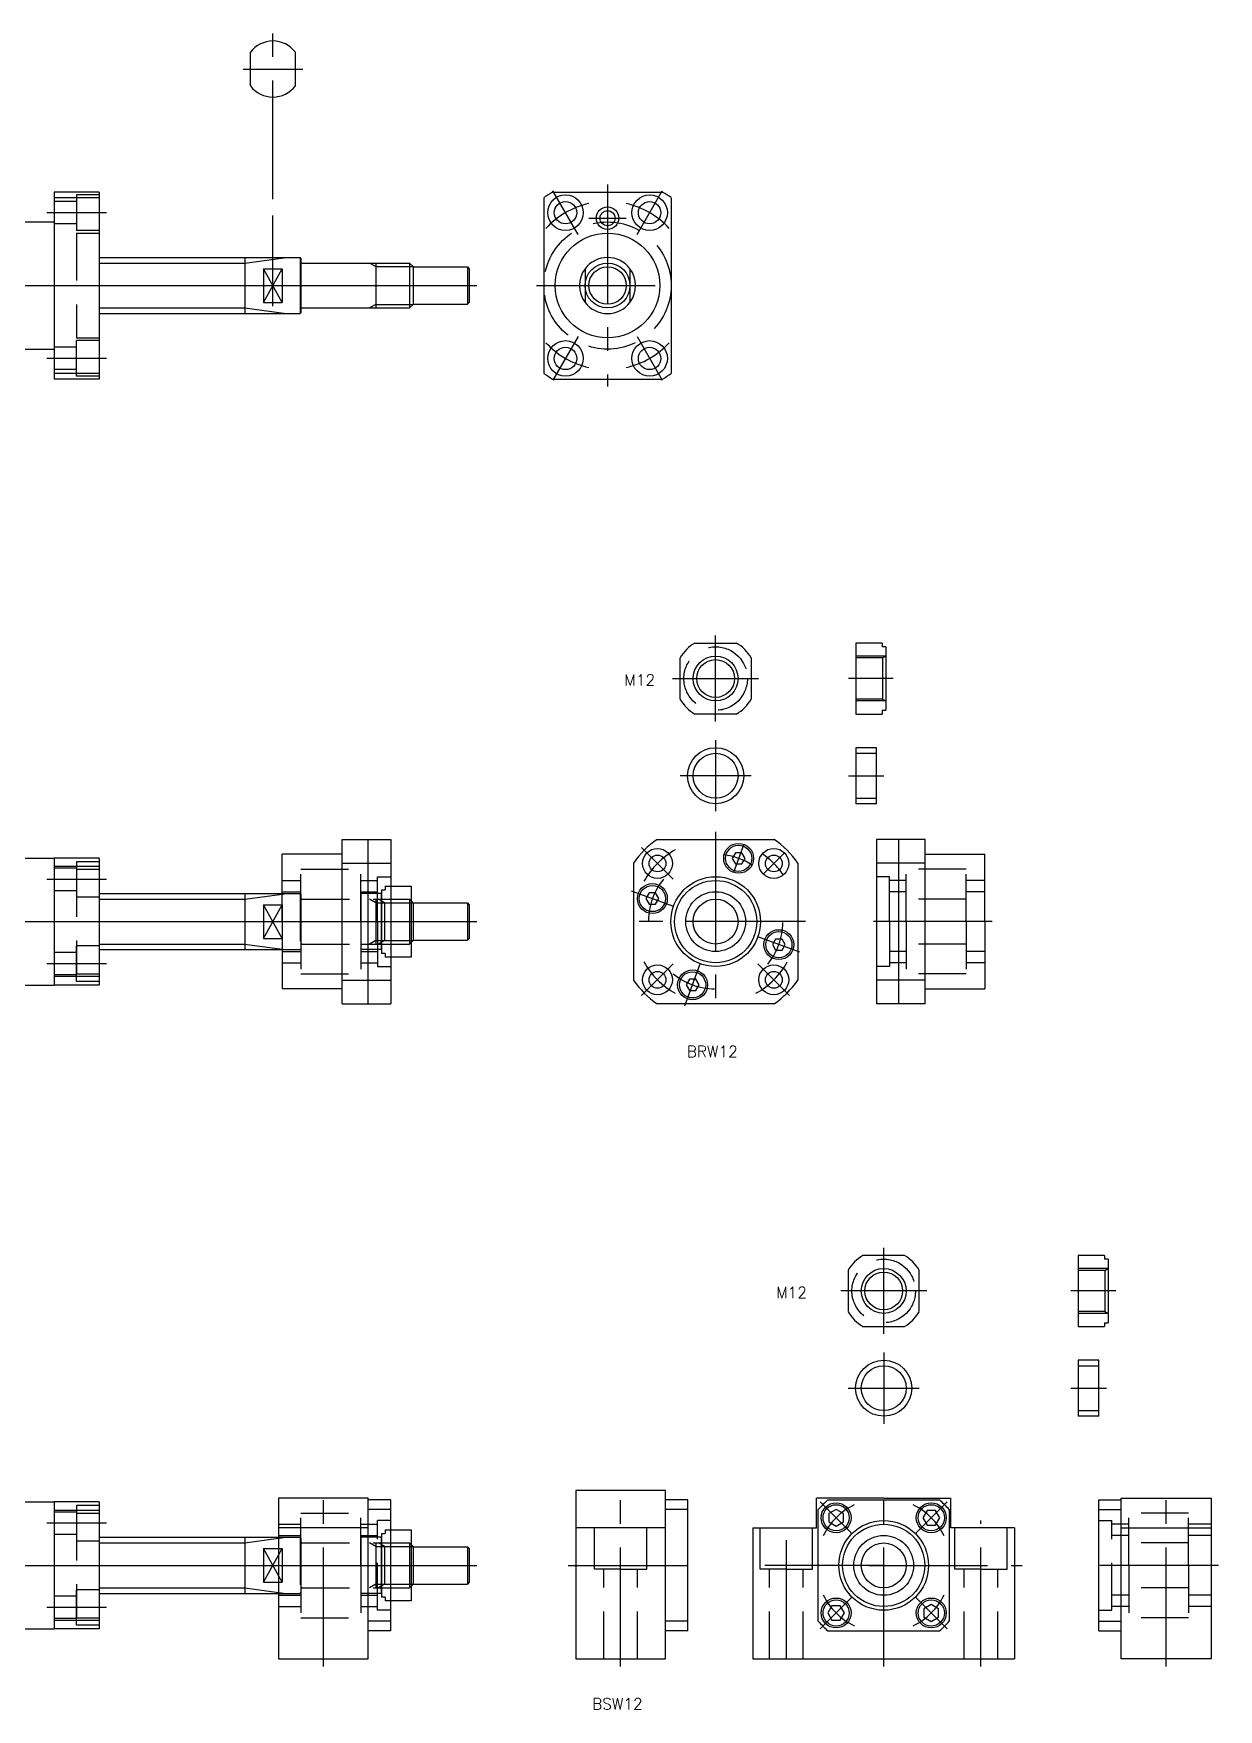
# Model space of a CAD drawing. Extents: x -94 to 540, y -53 to 410.
# Drawn here: x 222.9 to 539.9, y -38.5 to 409.6 of the extents above; entities that cross this region are included whole.
import ezdxf

# ---------------------------------------------------------------- set-up
doc = ezdxf.new("R2010")
doc.units = 0
doc.linetypes.add('CENTER', pattern=[50.8, 31.75, -6.35, 6.35, -6.35])
doc.linetypes.add('DASHED', pattern=[19.05, 12.7, -6.35])
doc.layers.get('0').update_dxf_attribs({"linetype": 'CONTINUOUS'})
doc.layers.add('CENTER', color=1, linetype='CENTER')
doc.styles.get("Standard").update_dxf_attribs({"font": 'txt.shx', "height": 3, "bigfont": 'bigfont.shx'})

msp = doc.modelspace()

# ---------------------------------------------------------------- linework, layer by layer
at = {"color": 7, "linetype": 'CONTINUOUS'}
for p, q in [((280.96, 395.62), (280.96, 404.62)), ((292.96, 395.62), (292.96, 404.62)), ((228.46, 367.23), (228.46, 317.23)), ((240.46, 367.23), (228.46, 367.23)), ((240.46, 365.72), (228.46, 365.72)), ((240.46, 367.23), (240.46, 317.23)), ((359.46, 365.72), (359.46, 318.73)), ((361.77, 367.23), (391.16, 367.23)), ((393.46, 365.72), (393.46, 318.73)), ((188.96, 359.23), (228.46, 359.23)), ((240.46, 349.73), (294.26, 349.73)), ((279.46, 349.73), (279.46, 334.73)), ((294.26, 349.73), (294.26, 334.73)), ((294.26, 349.73), (294.46, 349.53)), ((284.46, 346.73), (284.46, 337.73)), ((284.46, 346.73), (289.46, 346.73)), ((289.46, 346.73), (289.46, 337.73)), ((294.46, 349.53), (294.46, 334.93)), ((294.76, 348.23), (323.52, 348.23)), ((314.46, 348.23), (314.46, 336.23)), ((324.46, 347.28), (323.52, 348.23)), ((323.52, 348.23), (323.52, 336.23)), ((324.46, 347.28), (324.46, 337.17)), ((324.46, 347.23), (338.96, 347.23)), ((338.96, 347.23), (338.96, 337.23)), ((338.96, 347.23), (339.46, 346.73)), ((339.46, 346.73), (339.46, 337.73)), ((370.46, 346.73), (370.46, 337.73)), ((382.46, 346.73), (382.46, 337.73)), ((284.46, 337.73), (289.46, 337.73)), ((294.76, 336.23), (323.52, 336.23)), ((324.46, 337.17), (323.52, 336.23)), ((324.46, 337.23), (338.96, 337.23)), ((339.46, 337.73), (338.96, 337.23)), ((240.46, 334.73), (294.26, 334.73)), ((294.26, 334.73), (294.46, 334.93)), ((188.96, 325.23), (228.46, 325.23)), ((240.46, 318.73), (228.46, 318.73)), ((240.46, 317.23), (228.46, 317.23)), ((361.77, 317.23), (391.16, 317.23)), ((399.82, 246.64), (410.91, 246.64)), ((442.87, 246.64), (442.87, 227.64)), ((449.87, 246.64), (442.87, 246.64)), ((449.87, 246.64), (449.87, 245.64)), ((395.87, 231.6), (395.87, 242.69)), ((414.87, 242.69), (414.87, 231.6)), ((450.87, 245.64), (449.87, 245.64)), ((450.87, 245.64), (450.87, 228.64)), ((449.87, 228.64), (449.87, 227.64)), ((449.87, 228.64), (450.87, 228.64)), ((410.91, 227.64), (399.82, 227.64)), ((405.37, 227.64), (405.37, 227.64)), ((408.14, 227.64), (408.14, 227.64)), ((442.87, 227.64), (449.87, 227.64)), ((442.87, 218.64), (442.87, 203.64)), ((448.37, 218.64), (442.87, 218.64)), ((448.37, 203.64), (448.37, 218.64)), ((448.37, 203.64), (442.87, 203.64)), ((305.46, 150.14), (305.46, 194.14)), ((305.46, 194.14), (318.46, 194.14)), ((312.46, 150.14), (312.46, 194.14)), ((318.46, 194.14), (318.46, 150.14)), ((389.72, 194.14), (421.02, 194.14)), ((448.37, 194.14), (448.37, 150.14)), ((461.37, 194.14), (448.37, 194.14)), ((454.37, 150.14), (454.37, 194.14)), ((461.37, 150.14), (461.37, 194.14)), ((188.96, 189.14), (228.46, 189.14)), ((228.46, 189.14), (228.46, 155.14)), ((240.46, 189.14), (228.46, 189.14)), ((240.46, 189.14), (240.46, 155.14)), ((289.46, 172.14), (289.46, 190.14)), ((305.46, 190.14), (289.46, 190.14)), ((461.37, 190.14), (477.37, 190.14)), ((477.37, 172.14), (477.37, 190.14)), ((240.46, 186.84), (228.46, 186.84)), ((305.46, 187.79), (318.46, 187.79)), ((383.37, 187.79), (383.37, 156.49)), ((427.37, 187.79), (427.37, 156.49)), ((461.37, 187.79), (448.37, 187.79)), ((240.46, 179.64), (289.46, 179.64)), ((279.46, 179.64), (279.46, 164.64)), ((310.46, 179.64), (310.46, 164.64)), ((315.96, 179.64), (310.46, 179.64)), ((315.96, 180.64), (315.96, 163.64)), ((315.96, 180.64), (316.96, 180.64)), ((315.96, 164.64), (315.96, 179.64)), ((316.96, 181.64), (323.96, 181.64)), ((316.96, 181.64), (316.96, 180.64)), ((323.96, 181.64), (323.96, 162.64)), ((284.46, 176.64), (284.46, 167.64)), ((284.46, 176.64), (289.46, 176.64)), ((289.46, 176.64), (289.46, 167.64)), ((323.96, 178.14), (323.96, 166.14)), ((324.46, 177.19), (323.96, 177.69)), ((324.46, 177.19), (324.46, 167.09)), ((324.46, 177.14), (338.96, 177.14)), ((338.96, 177.14), (338.96, 167.14)), ((338.96, 177.14), (339.46, 176.64)), ((339.46, 176.64), (339.46, 167.64)), ((289.46, 172.14), (289.46, 154.14)), ((477.37, 172.14), (477.37, 154.14)), ((284.46, 167.64), (289.46, 167.64)), ((324.46, 167.09), (323.96, 166.59)), ((324.46, 167.14), (338.96, 167.14)), ((339.46, 167.64), (338.96, 167.14)), ((240.46, 164.64), (289.46, 164.64)), ((315.96, 164.64), (310.46, 164.64)), ((316.96, 163.64), (315.96, 163.64)), ((316.96, 163.64), (316.96, 162.64)), ((323.96, 162.64), (316.96, 162.64)), ((240.46, 157.44), (228.46, 157.44)), ((188.96, 155.14), (228.46, 155.14)), ((240.46, 155.14), (228.46, 155.14)), ((305.46, 154.14), (289.46, 154.14)), ((305.46, 156.49), (318.46, 156.49)), ((461.37, 156.49), (448.37, 156.49)), ((461.37, 154.14), (477.37, 154.14)), ((305.46, 150.14), (318.46, 150.14)), ((421.02, 150.14), (389.72, 150.14)), ((461.37, 150.14), (448.37, 150.14)), ((455.87, 82.88), (444.78, 82.88)), ((502.37, 82.88), (502.37, 63.88)), ((509.37, 82.88), (502.37, 82.88)), ((509.37, 82.88), (509.37, 81.88)), ((510.37, 81.88), (509.37, 81.88)), ((510.37, 81.88), (510.37, 64.88)), ((440.82, 78.93), (440.82, 67.84)), ((459.82, 67.84), (459.82, 78.93)), ((444.78, 63.88), (455.87, 63.88)), ((447.55, 63.88), (447.55, 63.88)), ((450.32, 63.88), (450.32, 63.88)), ((502.37, 63.88), (509.37, 63.88)), ((509.37, 64.88), (510.37, 64.88)), ((509.37, 64.88), (509.37, 63.88)), ((502.37, 54.88), (502.37, 39.88)), ((507.87, 54.88), (502.37, 54.88)), ((507.87, 39.88), (507.87, 54.88)), ((507.87, 39.88), (502.37, 39.88)), ((288.46, 18), (288.46, -25)), ((312.46, 18), (288.46, 18)), ((312.46, -15.05), (312.46, 18)), ((367.96, 20), (367.96, -25)), ((391.96, 20), (367.96, 20)), ((391.96, 19.05), (391.96, 20)), ((391.96, -15.05), (391.96, 19.05)), ((450.32, 18), (432.32, 18)), ((432.32, 10), (432.32, 18)), ((450.32, 18), (468.32, 18)), ((468.32, 10), (468.32, 18)), ((513.87, -15.05), (513.87, 18)), ((513.87, 18), (537.87, 18)), ((537.87, 18), (537.87, -25)), ((188.96, 17), (228.46, 17)), ((240.46, 17), (228.46, 17)), ((228.46, 17), (228.46, -17)), ((240.46, 14.7), (228.46, 14.7)), ((240.46, 17), (240.46, -17)), ((318.46, 17.5), (312.46, 17.5)), ((318.46, 14.92), (312.46, 14.92)), ((318.46, -17.5), (318.46, 17.5)), ((397.96, 17.5), (391.96, 17.5)), ((397.96, 14.92), (391.96, 14.92)), ((397.96, -17.5), (397.96, 17.5)), ((432.82, -14.92), (432.82, 14.92)), ((435.4, 17.5), (465.25, 17.5)), ((437.59, 14.98), (435.65, 13.85)), ((435.65, 13.85), (435.65, 11.6)), ((439.54, 13.85), (437.59, 14.98)), ((439.54, 11.6), (439.54, 13.85)), ((461.92, 14.68), (460.8, 12.73)), ((464.17, 14.68), (461.92, 14.68)), ((465.3, 12.73), (464.17, 14.68)), ((467.82, 14.92), (467.82, -14.92)), ((507.87, -17.5), (507.87, 17.5)), ((507.87, 17.5), (513.87, 17.5)), ((507.87, 14.92), (513.87, 14.92)), ((312.46, 10), (288.46, 10)), ((316.96, 9.5), (323.96, 9.5)), ((316.96, 9.5), (316.96, 8.5)), ((323.96, 9.5), (323.96, -9.5)), ((391.96, 10), (367.96, 10)), ((415.32, 10), (415.32, -25)), ((415.32, 10), (432.32, 10)), ((435.65, 11.6), (437.59, 10.48)), ((437.59, 10.48), (439.54, 11.6)), ((460.8, 12.73), (461.92, 10.78)), ((461.92, 10.78), (464.17, 10.78)), ((464.17, 10.78), (465.3, 12.73)), ((485.32, 10), (468.32, 10)), ((485.32, 10), (485.32, -25)), ((513.87, 10), (537.87, 10)), ((240.46, 7.5), (288.46, 7.5)), ((279.46, 7.5), (279.46, -7.5)), ((284.46, 4.5), (284.46, -4.5)), ((284.46, 4.5), (288.46, 4.5)), ((310.46, 7.5), (310.46, -7.5)), ((315.96, 7.5), (310.46, 7.5)), ((314.46, 6), (314.46, -6)), ((315.96, 8.5), (315.96, -8.5)), ((315.96, 8.5), (316.96, 8.5)), ((315.96, -7.5), (315.96, 7.5)), ((324.46, 5.05), (323.96, 5.55)), ((324.46, 5.05), (324.46, -5.05)), ((324.46, 5), (338.96, 5)), ((338.96, 5), (338.96, -5)), ((338.96, 5), (339.46, 4.5)), ((339.46, 4.5), (339.46, -4.5)), ((240.46, -7.5), (288.46, -7.5)), ((284.46, -4.5), (288.46, -4.5)), ((315.96, -7.5), (310.46, -7.5)), ((316.96, -8.5), (315.96, -8.5)), ((316.96, -8.5), (316.96, -9.5)), ((324.46, -5.05), (323.96, -5.55)), ((324.46, -5), (338.96, -5)), ((339.46, -4.5), (338.96, -5)), ((323.96, -9.5), (316.96, -9.5)), ((436.47, -10.78), (435.34, -12.73)), ((435.34, -12.73), (436.47, -14.68)), ((438.72, -10.78), (436.47, -10.78)), ((439.84, -12.73), (438.72, -10.78)), ((438.72, -14.68), (439.84, -12.73)), ((463.05, -10.48), (461.1, -11.6)), ((461.1, -11.6), (461.1, -13.85)), ((465, -11.6), (463.05, -10.48)), ((465, -13.85), (465, -11.6)), ((188.96, -17), (228.46, -17)), ((240.46, -14.7), (228.46, -14.7)), ((240.46, -17), (228.46, -17)), ((318.46, -14.92), (312.46, -14.92)), ((312.46, -25), (312.46, -15.05)), ((318.46, -17.5), (312.46, -17.5)), ((397.96, -14.92), (391.96, -14.92)), ((391.96, -25), (391.96, -15.05)), ((397.96, -17.5), (391.96, -17.5)), ((435.4, -17.5), (465.25, -17.5)), ((436.47, -14.68), (438.72, -14.68)), ((461.1, -13.85), (463.05, -14.98)), ((463.05, -14.98), (465, -13.85)), ((507.87, -14.92), (513.87, -14.92)), ((507.87, -17.5), (513.87, -17.5)), ((513.87, -25), (513.87, -15.05)), ((288.46, -25), (312.46, -25)), ((367.96, -25), (391.96, -25)), ((415.32, -25), (485.32, -25)), ((537.87, -25), (513.87, -25))]:
    msp.add_line(p, q, dxfattribs=at)
at = {"color": 3, "linetype": 'DASHED'}
for p, q in [((234.46, 364.71), (228.46, 364.71)), ((234.46, 366.46), (234.46, 356.96)), ((240.46, 366.46), (234.46, 366.46)), ((234.46, 358.71), (228.46, 358.71)), ((240.46, 356.96), (234.46, 356.96)), ((234.46, 356.23), (234.46, 328.23)), ((234.46, 356.23), (240.46, 356.23)), ((234.46, 328.23), (240.46, 328.23)), ((240.46, 327.49), (234.46, 327.49)), ((234.46, 317.99), (234.46, 327.49)), ((234.46, 325.74), (228.46, 325.74)), ((234.46, 319.74), (228.46, 319.74)), ((240.46, 317.99), (234.46, 317.99)), ((450.87, 243.14), (442.87, 243.14)), ((450, 242.64), (442.87, 242.64)), ((450, 242.64), (450.87, 243.14)), ((450, 242.64), (450, 231.64)), ((450, 231.64), (442.87, 231.64)), ((450.87, 231.14), (442.87, 231.14)), ((450, 231.64), (450.87, 231.14)), ((442.87, 217.14), (448.37, 217.14)), ((442.87, 205.14), (448.37, 205.14)), ((234.46, 186.39), (228.46, 186.39)), ((234.46, 188.14), (234.46, 178.64)), ((240.46, 188.14), (234.46, 188.14)), ((234.46, 186.14), (234.46, 158.14)), ((234.46, 186.14), (240.46, 186.14)), ((294.46, 186.14), (310.46, 186.14)), ((294.46, 172.14), (294.46, 186.14)), ((310.46, 172.14), (310.46, 186.14)), ((314.96, 172.14), (314.96, 184.14)), ((314.96, 184.14), (318.46, 184.14)), ((451.87, 184.14), (448.37, 184.14)), ((451.87, 172.14), (451.87, 184.14)), ((472.37, 186.14), (456.37, 186.14)), ((456.37, 172.14), (456.37, 186.14)), ((472.37, 172.14), (472.37, 186.14)), ((234.46, 180.39), (228.46, 180.39)), ((289.46, 183.14), (294.46, 183.14)), ((289.46, 180.14), (294.46, 180.14)), ((289.46, 179.64), (294.26, 179.64)), ((289.46, 179.5), (290.46, 179.64)), ((294.26, 179.64), (294.26, 164.64)), ((294.26, 179.64), (294.46, 179.44)), ((294.46, 179.44), (294.46, 164.84)), ((294.46, 179.44), (294.46, 164.84)), ((310.46, 183.14), (314.96, 183.14)), ((310.46, 180.14), (314.96, 180.14)), ((456.37, 183.14), (451.87, 183.14)), ((456.37, 180.14), (451.87, 180.14)), ((477.37, 183.14), (472.37, 183.14)), ((477.37, 180.14), (472.37, 180.14)), ((240.46, 178.64), (234.46, 178.64)), ((294.76, 178.14), (323.52, 178.14)), ((314.46, 177.19), (312.82, 178.14)), ((314.46, 178.14), (314.46, 166.14)), ((314.46, 177.19), (323.96, 177.19)), ((316.83, 177.19), (315.19, 178.14)), ((316.83, 177.19), (316.83, 167.09)), ((323.96, 177.69), (323.52, 178.14)), ((323.52, 178.14), (323.52, 166.14)), ((472.37, 178.14), (456.37, 178.14)), ((294.46, 172.14), (294.46, 158.14)), ((310.46, 172.14), (310.46, 158.14)), ((314.96, 172.14), (314.96, 160.14)), ((451.87, 172.14), (451.87, 160.14)), ((456.37, 172.14), (456.37, 158.14)), ((472.37, 172.14), (472.37, 158.14)), ((294.76, 166.14), (323.52, 166.14)), ((310.46, 166.14), (315.96, 166.14)), ((314.46, 167.09), (312.82, 166.14)), ((314.46, 167.09), (323.96, 167.09)), ((316.83, 167.09), (315.19, 166.14)), ((323.96, 166.59), (323.52, 166.14)), ((472.37, 166.14), (456.37, 166.14)), ((234.46, 163.89), (228.46, 163.89)), ((234.46, 156.14), (234.46, 165.64)), ((240.46, 165.64), (234.46, 165.64)), ((289.46, 164.78), (290.46, 164.64)), ((289.46, 164.64), (294.26, 164.64)), ((289.46, 164.14), (294.46, 164.14)), ((294.26, 164.64), (294.46, 164.84)), ((310.46, 164.14), (314.96, 164.14)), ((456.37, 164.14), (451.87, 164.14)), ((477.37, 164.14), (472.37, 164.14)), ((234.46, 157.89), (228.46, 157.89)), ((234.46, 158.14), (240.46, 158.14)), ((289.46, 161.14), (294.46, 161.14)), ((294.46, 158.14), (310.46, 158.14)), ((310.46, 161.14), (314.96, 161.14)), ((314.96, 160.14), (318.46, 160.14)), ((451.87, 160.14), (448.37, 160.14)), ((456.37, 161.14), (451.87, 161.14)), ((472.37, 158.14), (456.37, 158.14)), ((477.37, 161.14), (472.37, 161.14)), ((240.46, 156.14), (234.46, 156.14)), ((510.37, 79.38), (502.37, 79.38)), ((509.5, 78.88), (502.37, 78.88)), ((509.5, 78.88), (510.37, 79.38)), ((509.5, 78.88), (509.5, 67.88)), ((509.5, 67.88), (502.37, 67.88)), ((510.37, 67.38), (502.37, 67.38)), ((509.5, 67.88), (510.37, 67.38)), ((502.37, 53.38), (507.87, 53.38)), ((502.37, 41.38), (507.87, 41.38)), ((234.46, 14.25), (228.46, 14.25)), ((240.46, 16), (234.46, 16)), ((234.46, 16), (234.46, 6.5)), ((234.46, 14), (234.46, -14)), ((234.46, 14), (240.46, 14)), ((294.46, 0), (294.46, 14)), ((294.46, 14), (310.46, 14)), ((310.46, 0), (310.46, 14)), ((515.87, 0), (515.87, 14)), ((531.87, 14), (515.87, 14)), ((531.87, 0), (531.87, 14)), ((288.46, 11), (294.46, 11)), ((310.46, 11), (314.96, 11)), ((314.96, -12), (314.96, 12)), ((318.46, 12), (314.96, 12)), ((372.96, -1), (372.96, 10)), ((386.96, -1), (386.96, 10)), ((417.32, -1), (417.32, 10)), ((431.32, -1), (431.32, 10)), ((469.32, -1), (469.32, 10)), ((483.32, -1), (483.32, 10)), ((507.87, 12), (511.37, 12)), ((511.37, -12), (511.37, 12)), ((515.87, 11), (511.37, 11)), ((537.87, 11), (531.87, 11)), ((234.46, 8.25), (228.46, 8.25)), ((240.46, 6.5), (234.46, 6.5)), ((288.46, 8), (294.46, 8)), ((288.46, 7.5), (294.26, 7.5)), ((288.46, 7.23), (290.46, 7.5)), ((288.46, 4.5), (289.46, 4.5)), ((288.46, 2.7), (289.46, 4.5)), ((289.46, 4.5), (289.46, -4.5)), ((294.26, 7.5), (294.26, -7.5)), ((294.26, 7.5), (294.46, 7.3)), ((294.46, 7.3), (294.46, -7.3)), ((294.46, 7.3), (294.46, -7.3)), ((294.76, 6), (323.52, 6)), ((310.46, 8), (314.96, 8)), ((314.46, 5.05), (312.82, 6)), ((314.46, 5.05), (324.46, 5.05)), ((316.83, 5.05), (315.19, 6)), ((316.83, 5.05), (316.83, -5.05)), ((323.96, 5.55), (323.52, 6)), ((323.52, 6), (323.52, -6)), ((515.87, 8), (511.37, 8)), ((531.87, 6), (515.87, 6)), ((537.87, 8), (531.87, 8)), ((294.46, 0), (294.46, -14)), ((310.46, 0), (310.46, -14)), ((515.87, 0), (515.87, -14)), ((531.87, 0), (531.87, -14)), ((289.46, -4.5), (288.46, -2.7)), ((379.96, -1), (372.96, -1)), ((375.46, -25), (375.46, -1)), ((379.96, -1), (386.96, -1)), ((384.46, -25), (384.46, -1)), ((424.32, -1), (417.32, -1)), ((419.82, -25), (419.82, -1)), ((424.32, -1), (431.32, -1)), ((428.82, -25), (428.82, -1)), ((476.32, -1), (469.32, -1)), ((471.82, -25), (471.82, -1)), ((476.32, -1), (483.32, -1)), ((480.82, -25), (480.82, -1)), ((234.46, -8.25), (228.46, -8.25)), ((240.46, -6.5), (234.46, -6.5)), ((234.46, -16), (234.46, -6.5)), ((288.46, -4.5), (289.46, -4.5)), ((288.46, -7.23), (290.46, -7.5)), ((288.46, -7.5), (294.26, -7.5)), ((288.46, -8), (294.46, -8)), ((294.26, -7.5), (294.46, -7.3)), ((294.76, -6), (323.52, -6)), ((310.46, -8), (314.96, -8)), ((314.46, -5.05), (312.82, -6)), ((314.46, -5.05), (324.46, -5.05)), ((316.83, -5.05), (315.19, -6)), ((323.96, -5.55), (323.52, -6)), ((515.87, -8), (511.37, -8)), ((531.87, -6), (515.87, -6)), ((537.87, -8), (531.87, -8)), ((288.46, -11), (294.46, -11)), ((310.46, -11), (314.96, -11)), ((318.46, -12), (314.96, -12)), ((507.87, -12), (511.37, -12)), ((515.87, -11), (511.37, -11)), ((537.87, -11), (531.87, -11)), ((234.46, -14.25), (228.46, -14.25)), ((234.46, -14), (240.46, -14)), ((240.46, -16), (234.46, -16)), ((294.46, -14), (310.46, -14)), ((531.87, -14), (515.87, -14))]:
    msp.add_line(p, q, dxfattribs=at)
at = {"color": 3, "linetype": 'CONTINUOUS'}
for p, q in [((279.46, 348.23), (290.46, 349.73)), ((240.46, 348.23), (279.46, 348.23)), ((289.46, 337.73), (284.46, 346.73)), ((284.46, 337.73), (289.46, 346.73)), ((314.46, 347.28), (312.82, 348.23)), ((314.46, 347.28), (324.46, 347.28)), ((240.46, 336.23), (279.46, 336.23)), ((279.46, 336.23), (290.46, 334.73)), ((314.46, 337.17), (312.82, 336.23)), ((314.46, 337.17), (324.46, 337.17)), ((279.46, 178.14), (289.46, 179.5)), ((240.46, 178.14), (279.46, 178.14)), ((289.46, 167.64), (284.46, 176.64)), ((284.46, 167.64), (289.46, 176.64)), ((323.96, 177.19), (324.46, 177.19)), ((240.46, 166.14), (279.46, 166.14)), ((279.46, 166.14), (289.46, 164.78)), ((323.96, 167.09), (324.46, 167.09)), ((240.46, 6), (279.46, 6)), ((279.46, 6), (288.46, 7.23)), ((288.46, -2.7), (284.46, 4.5)), ((284.46, -4.5), (288.46, 2.7)), ((240.46, -6), (279.46, -6)), ((279.46, -6), (288.46, -7.23))]:
    msp.add_line(p, q, dxfattribs=at)
at = {"color": 7, "linetype": 'CONTINUOUS'}
for points in [[(410.66, 190.56), (409.79, 189.06), (410.66, 187.56), (412.39, 187.56), (413.26, 189.06), (412.39, 190.56)], [(387.59, 179.8), (386.72, 178.3), (387.59, 176.8), (389.32, 176.8), (390.19, 178.3), (389.32, 179.8)], [(421.42, 167.48), (420.55, 165.98), (421.42, 164.48), (423.15, 164.48), (424.01, 165.98), (423.15, 167.48)], [(398.35, 156.73), (397.48, 155.23), (398.35, 153.73), (400.08, 153.73), (400.94, 155.23), (400.08, 156.73)]]:
    msp.add_lwpolyline(points, close=True, dxfattribs=at)
for centre, radius in [((365.21, 361.71), 4.75), ((365.21, 361.71), 3), ((387.71, 361.71), 4.75), ((387.71, 361.71), 3), ((376.46, 360.23), 2), ((376.46, 342.23), 14), ((376.46, 342.23), 6), ((376.46, 342.23), 5), ((365.21, 322.74), 4.75), ((387.71, 322.74), 4.75), ((365.21, 322.74), 3), ((387.71, 322.74), 3), ((405.37, 237.14), 5.05), ((405.37, 211.14), 7.5), ((405.37, 211.14), 6), ((411.52, 189.06), 4), ((389.81, 187.7), 4), ((389.81, 187.7), 2.25), ((411.52, 189.06), 3.5), ((420.92, 187.7), 4), ((420.92, 187.7), 2.25), ((405.37, 172.14), 12), ((388.45, 178.3), 4), ((388.45, 178.3), 3.5), ((405.37, 172.14), 11), ((405.37, 172.14), 8), ((405.37, 172.14), 6), ((422.28, 165.98), 4), ((422.28, 165.98), 3.5), ((389.81, 156.58), 4), ((389.81, 156.58), 2.25), ((399.21, 155.23), 4), ((399.21, 155.23), 3.5), ((420.92, 156.58), 4), ((420.92, 156.58), 2.25), ((450.32, 73.38), 5.05), ((450.32, 47.38), 7.5), ((450.32, 47.38), 6), ((437.59, 12.73), 4), ((437.59, 12.73), 3.5), ((463.05, 12.73), 4), ((463.05, 12.73), 3.5), ((450.32, 0), 12), ((450.32, 0), 11), ((450.32, 0), 8), ((450.32, 0), 6), ((437.59, -12.73), 4), ((463.05, -12.73), 4), ((437.59, -12.73), 3.5), ((463.05, -12.73), 3.5)]:
    msp.add_circle(centre, radius, dxfattribs=at)
at = {"color": 3, "linetype": 'CONTINUOUS'}
for centre, radius in [((376.46, 360.23), 3), ((405.37, 237.14), 6), ((450.32, 73.38), 6)]:
    msp.add_circle(centre, radius, dxfattribs=at)
at = {"color": 3, "linetype": 'DASHED'}
for centre, radius in [((376.46, 342.23), 17), ((405.37, 237.14), 8.5), ((450.32, 73.38), 8.5)]:
    msp.add_circle(centre, radius, dxfattribs=at)
at = {"color": 7, "linetype": 'CONTINUOUS'}
for centre, radius, start, end in [((286.96, 400.12), 7.5, 36.8699, 143.1301), ((286.96, 400.12), 7.5, 216.8699, 323.1301), ((376.46, 342.23), 29, 120.4503, 125.8883), ((376.46, 342.23), 29, 54.1117, 59.5497), ((376.46, 342.23), 7.5, 36.8699, 143.1301), ((294.76, 348.53), 0.3, 180, 270), ((376.46, 342.23), 7.5, 143.1301, 216.8699), ((376.46, 342.23), 7.5, 323.1301, 36.8699), ((294.76, 335.93), 0.3, 90, 180), ((376.46, 342.23), 7.5, 216.8699, 323.1301), ((376.46, 342.23), 29, 234.1117, 239.5497), ((376.46, 342.23), 29, 300.4503, 305.8883), ((405.37, 237.14), 11, 120.2726, 149.7274), ((405.37, 237.14), 11, 30.2726, 59.7274), ((405.37, 237.14), 11, 210.2726, 239.7274), ((405.37, 237.14), 11, 300.2726, 329.7274), ((405.37, 172.14), 27, 125.4309, 144.5691), ((405.37, 172.14), 27, 35.4309, 54.5691), ((405.37, 172.14), 27, 215.4309, 234.5691), ((405.37, 172.14), 27, 305.4309, 324.5691), ((450.32, 73.38), 11, 120.2726, 149.7274), ((450.32, 73.38), 11, 30.2726, 59.7274), ((450.32, 73.38), 11, 210.2726, 239.7274), ((450.32, 73.38), 11, 300.2726, 329.7274), ((450.32, 0), 23, 130.4591, 139.5409), ((450.32, 0), 23, 40.4591, 49.5409), ((450.32, 0), 23, 220.4591, 229.5409), ((450.32, 0), 23, 310.4591, 319.5409)]:
    msp.add_arc(centre, radius, start, end, dxfattribs=at)
at = {"color": 3, "linetype": 'DASHED'}
for centre, start, end in [((294.76, 178.44), 180, 270), ((294.76, 165.84), 90, 180), ((294.76, 6.3), 180, 270), ((294.76, -6.3), 90, 180)]:
    msp.add_arc(centre, 0.3, start, end, dxfattribs=at)
at = {"layer": 'CENTER', "color": 1, "linetype": 'CENTER'}
for p, q in [((286.96, 365.31), (286.96, 409.62)), ((278.96, 400.12), (294.96, 400.12)), ((368.59, 355.87), (361.84, 367.56)), ((376.46, 369.23), (376.46, 315.23)), ((384.34, 355.87), (391.09, 367.56)), ((242.46, 361.71), (226.46, 361.71)), ((286.96, 336.73), (286.96, 360.99)), ((371.46, 360.23), (381.46, 360.23)), ((117.46, 342.23), (341.46, 342.23)), ((240.46, 342.23), (339.46, 342.23)), ((357.46, 342.23), (395.46, 342.23)), ((368.59, 328.59), (361.84, 316.9)), ((384.34, 328.59), (391.09, 316.9)), ((242.46, 322.74), (226.46, 322.74)), ((405.37, 225.64), (405.37, 248.64)), ((393.87, 237.14), (416.87, 237.14)), ((452.87, 237.14), (440.87, 237.14)), ((405.37, 220.64), (405.37, 201.64)), ((414.87, 211.14), (395.87, 211.14)), ((440.87, 211.14), (450.37, 211.14)), ((405.37, 196.14), (405.37, 148.14)), ((412.89, 192.81), (410.16, 185.3)), ((385.57, 191.94), (394.05, 183.45)), ((423.75, 190.53), (418.1, 184.87)), ((242.46, 183.39), (226.46, 183.39)), ((382.81, 180.35), (394.09, 176.25)), ((117.46, 172.14), (341.46, 172.14)), ((240.46, 172.14), (339.46, 172.14)), ((286.46, 172.14), (322.17, 172.14)), ((309.21, 172.14), (317.21, 172.14)), ((314.96, 172.14), (324.96, 172.14)), ((429.37, 172.14), (381.37, 172.14)), ((479.37, 172.14), (446.37, 172.14)), ((427.92, 163.93), (416.64, 168.04)), ((242.46, 160.89), (226.46, 160.89)), ((385.57, 152.34), (394.05, 160.83)), ((397.16, 149.59), (401.26, 160.86)), ((425.17, 152.34), (416.68, 160.83)), ((450.32, 61.88), (450.32, 84.88)), ((461.82, 73.38), (438.82, 73.38)), ((512.37, 73.38), (500.37, 73.38)), ((450.32, 56.88), (450.32, 37.88)), ((440.82, 47.38), (459.82, 47.38)), ((500.37, 47.38), (509.87, 47.38)), ((300.46, -27), (300.46, 20)), ((379.96, -27), (379.96, 22)), ((450.32, -27), (450.32, 20)), ((525.87, -27), (525.87, 20)), ((433.35, 16.97), (441.84, 8.49)), ((467.29, 16.97), (458.81, 8.49)), ((242.46, 11.25), (226.46, 11.25)), ((424.32, -25), (424.32, 10)), ((476.32, -27), (476.32, 12)), ((116.46, 0), (341.46, 0)), ((285.46, 0), (323.96, 0)), ((309.21, 0), (317.21, 0)), ((314.96, 0), (324.96, 0)), ((365.96, 0), (399.96, 0)), ((450.32, 0), (413.32, 0)), ((446.32, 0), (487.32, 0)), ((539.87, 0), (505.87, 0)), ((240.46, 0), (339.46, 0)), ((433.35, -16.97), (441.84, -8.49)), ((467.29, -16.97), (458.81, -8.49)), ((242.46, -11.25), (226.46, -11.25))]:
    msp.add_line(p, q, dxfattribs=at)
for centre, radius, start, end in [((376.46, 342.23), 22.5, 102.7887, 137.2113), ((376.46, 342.23), 22.5, 42.7887, 77.2113), ((376.46, 342.23), 22.5, 222.7887, 257.2113), ((376.46, 342.23), 22.5, 282.7887, 317.2113), ((405.37, 172.14), 22, 119.3595, 150.6405), ((405.37, 172.14), 18, 57.2413, 82.7587), ((405.37, 172.14), 22, 34.5682, 55.4318), ((405.37, 172.14), 18, 140.8751, 179.1249), ((405.37, 172.14), 18, 320.8751, 359.1249), ((405.37, 172.14), 22, 209.3595, 240.6405), ((405.37, 172.14), 22, 299.3595, 330.6405), ((405.37, 172.14), 18, 230.8751, 269.1249), ((450.32, 0), 18, 115.8751, 154.1249), ((450.32, 0), 18, 25.8751, 64.1249), ((450.32, 0), 18, 205.8751, 244.1249), ((450.32, 0), 18, 295.8751, 334.1249)]:
    msp.add_arc(centre, radius, start, end, dxfattribs=at)

# ---------------------------------------------------------------- texts
at = {"color": 7, "linetype": 'CONTINUOUS'}
for s, p in [('M12', (380.95, 235.24)), ('BRW12', (397.66, 135.9)), ('M12', (421.54, 71.47)), ('BSW12', (372.34, -38.54))]:
    msp.add_text(s, height=3, dxfattribs=at).set_placement(p)

doc.saveas('drawing.dxf')
